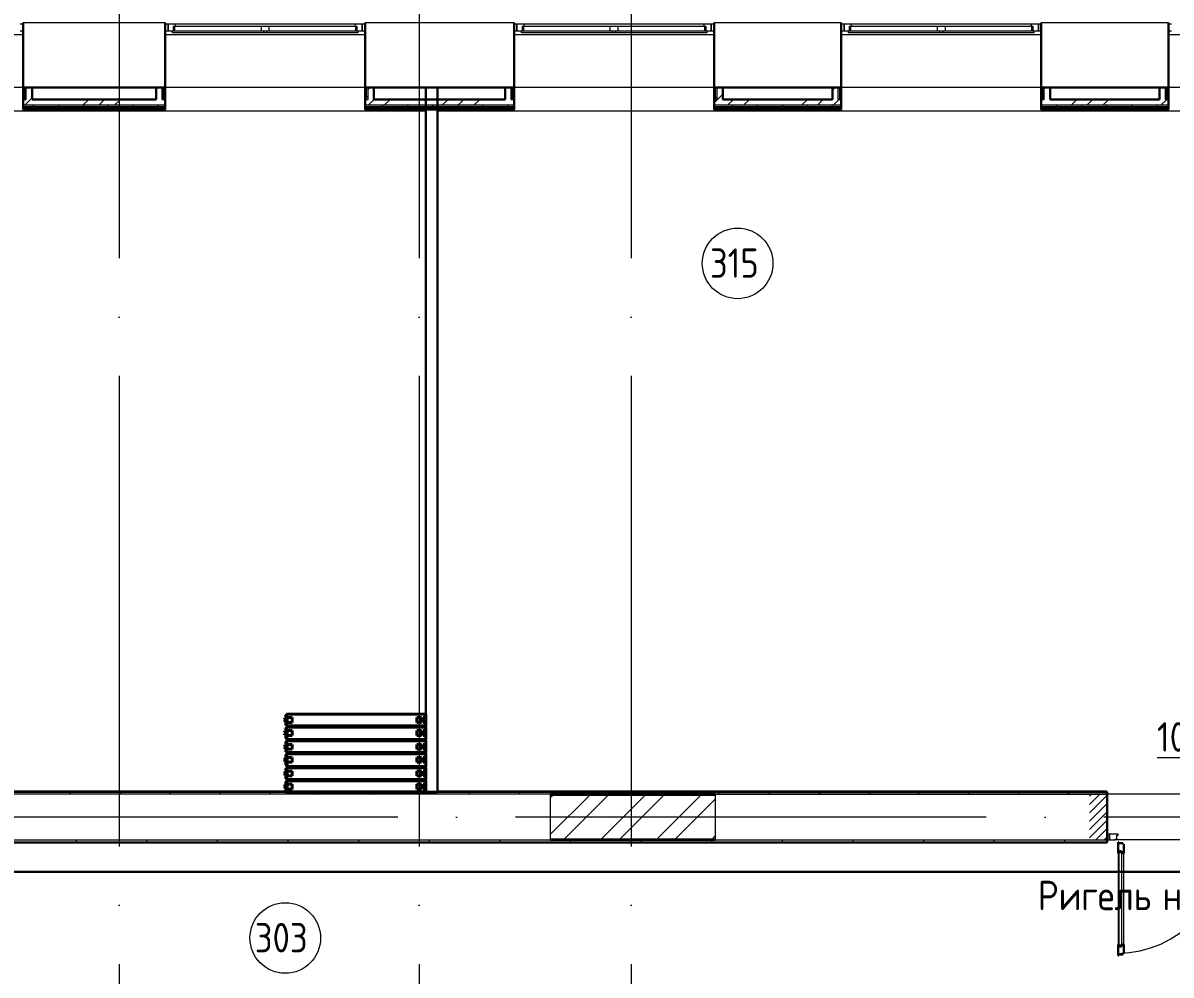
# Model space of a CAD drawing. Header units: millimetres. Extents: x -1073752 to 1436911, y -1379358 to 94781.
# Drawn here: x -890766 to -881011, y -1123731 to -1115638 of the extents above; entities that cross this region are included whole.
import ezdxf

# ---------------------------------------------------------------- set-up
doc = ezdxf.new("R2010")
doc.units = ezdxf.units.MM
doc.linetypes.add('ADSK_Линия сетки', pattern=[25, 20, -2.5, 0, -2.5])
doc.linetypes.add('ADSK_Штриховая_ш2 п1_5', pattern=[4.5, 3, -1.5])
for name, color, linetype, lineweight in [('_ Окна', 7, 'Continuous', 9), ('Аннотация', 7, 'Continuous', 18), ('Двери', 252, 'Continuous', 9), ('Марки помещений', 7, 'Continuous', 20), ('Обобщенные модели', 252, 'Continuous', 18), ('Ограждение', 252, 'Continuous', 9), ('Окна', 7, 'Continuous', 9), ('Оси', 252, 'Continuous', 9), ('Стены внутренние', 7, 'Continuous', 18), ('Стены наружные', 7, 'Continuous', 18), ('Стены штриховка', 7, 'Continuous', 9)]:
    doc.layers.add(name, color=color, linetype=linetype, lineweight=lineweight)
doc.layers.add('PDF _АК RS-485', color=30, linetype='Continuous', true_color=0xff7f00)
doc.layers.add('Двери открывание', color=7, linetype='Continuous', lineweight=9, true_color=0xc0c0c0)
doc.styles.add('GOST Common_2', font='', dxfattribs={"width": 0.9, "height": 250})
doc.styles.get('GOST Common_2').set_extended_font_data('GOST type B')

# ---------------------------------------------------------------- blocks, each defined once
blk = doc.blocks.new('3 этаж')
at = {"layer": '_ Окна', "color": 251, "true_color": 0x636466}
for p, q in [((275830.8, -2423.4), (275805.8, -2423.4)), ((277060.8, -2423.4), (277035.8, -2423.4)), ((277060.8, -2481.4), (277060.8, -2423.4)), ((278735.8, -2423.4), (278710.8, -2423.4)), ((278710.8, -2423.4), (278710.8, -2481.4)), ((280025.8, -2423.4), (280000.8, -2423.4)), ((280025.8, -2481.4), (280025.8, -2423.4)), ((281700.8, -2423.4), (281675.8, -2423.4)), ((281675.8, -2423.4), (281675.8, -2481.4)), ((282805.8, -2423.4), (282780.8, -2423.4)), ((282805.8, -2481.4), (282805.8, -2423.4)), ((284480.8, -2423.4), (284455.8, -2423.4)), ((284455.8, -2423.4), (284455.8, -2481.4)), ((285585.8, -2423.4), (285560.8, -2423.4)), ((275805.8, -2481.4), (275830.8, -2481.4)), ((277035.8, -2481.4), (277060.8, -2481.4)), ((278710.8, -2481.4), (278735.8, -2481.4)), ((280000.8, -2481.4), (280025.8, -2481.4)), ((281675.8, -2481.4), (281700.8, -2481.4)), ((282780.8, -2481.4), (282805.8, -2481.4)), ((284455.8, -2481.4), (284480.8, -2481.4)), ((285560.8, -2481.4), (285585.8, -2481.4))]:
    blk.add_line(p, q, dxfattribs=at)
at = {"layer": '_ Окна', "color": 251, "lineweight": 18, "true_color": 0x636466}
for p, q in [((277120.2, -2423.4), (277060.8, -2423.4)), ((277060.8, -2423.4), (277060.8, -2481.4)), ((277124.8, -2440.4), (277120.2, -2423.4)), ((278651.3, -2423.4), (278646.8, -2440.4)), ((278710.8, -2423.4), (278651.3, -2423.4)), ((278710.8, -2481.4), (278710.8, -2423.4)), ((280085.2, -2423.4), (280025.8, -2423.4)), ((280025.8, -2423.4), (280025.8, -2481.4)), ((280089.8, -2440.4), (280085.2, -2423.4)), ((281616.3, -2423.4), (281611.8, -2440.4)), ((281675.8, -2423.4), (281616.3, -2423.4)), ((281675.8, -2481.4), (281675.8, -2423.4)), ((282865.2, -2423.4), (282805.8, -2423.4)), ((282805.8, -2423.4), (282805.8, -2481.4)), ((282869.8, -2440.4), (282865.2, -2423.4)), ((284396.3, -2423.4), (284391.8, -2440.4)), ((284455.8, -2423.4), (284396.3, -2423.4)), ((284455.8, -2481.4), (284455.8, -2423.4)), ((277060.8, -2481.4), (277098.8, -2481.4)), ((277106.8, -2481.4), (277106.8, -2440.4)), ((277106.8, -2440.4), (277118.8, -2440.4)), ((278652.8, -2440.4), (278664.8, -2440.4)), ((278664.8, -2440.4), (278664.8, -2481.4)), ((278672.8, -2481.4), (278710.8, -2481.4)), ((280025.8, -2481.4), (280063.8, -2481.4)), ((280071.8, -2481.4), (280071.8, -2440.4)), ((280071.8, -2440.4), (280083.8, -2440.4)), ((281617.8, -2440.4), (281629.8, -2440.4)), ((281629.8, -2440.4), (281629.8, -2481.4)), ((281637.8, -2481.4), (281675.8, -2481.4)), ((282805.8, -2481.4), (282843.8, -2481.4)), ((282851.8, -2481.4), (282851.8, -2440.4)), ((282851.8, -2440.4), (282863.8, -2440.4)), ((284397.8, -2440.4), (284409.8, -2440.4)), ((284409.8, -2440.4), (284409.8, -2481.4)), ((284417.8, -2481.4), (284455.8, -2481.4))]:
    blk.add_line(p, q, dxfattribs=at)
at = {"layer": 'Двери', "color": 251, "linetype": 'Continuous', "lineweight": 18, "true_color": 0x636466}
for p, q in [((284979.4, -8968.4), (284890.8, -9057.1)), ((284908.7, -8968.4), (284890.8, -8986.4)), ((285040.8, -8977.8), (284890.8, -9127.8)), ((285040.8, -9048.5), (284890.8, -9198.5)), ((285040.8, -9119.2), (284890.8, -9269.2)), ((285040.8, -9189.9), (284890.8, -9339.9)), ((285040.8, -9260.6), (284943, -9358.4)), ((285040.8, -9331.3), (285013.7, -9358.4))]:
    blk.add_line(p, q, dxfattribs=at)
at = {"layer": 'Двери', "color": 251, "linetype": 'ADSK_Штриховая_ш2 п1_5', "true_color": 0x636466}
for p, q in [((285040.8, -8968.4), (284890.8, -8968.4)), ((285040.8, -9358.4), (285040.8, -8968.4)), ((284890.8, -9358.4), (285040.8, -9358.4))]:
    blk.add_line(p, q, dxfattribs=at)
at = {"layer": 'Двери', "color": 251, "true_color": 0x636466}
for p, q in [((285040.8, -9308.4), (285040.8, -9358.4)), ((285060.8, -9308.4), (285040.8, -9308.4)), ((285040.8, -9358.4), (285060.8, -9358.4)), ((285060.8, -9358.4), (285060.8, -9308.4)), ((285132.8, -9308.4), (285060.8, -9308.4)), ((285060.8, -9308.4), (285060.8, -9358.4)), ((285060.8, -9358.4), (285109.8, -9358.4)), ((285109.8, -9358.4), (285109.8, -9350.4)), ((285109.8, -9350.4), (285123.8, -9350.4)), ((285123.8, -9350.4), (285123.8, -9316.4)), ((285123.8, -9316.4), (285132.8, -9316.4)), ((285132.8, -9316.4), (285132.8, -9308.4)), ((285141.8, -9452.4), (285162.8, -9452.4)), ((285141.8, -10264.4), (285141.8, -9452.4)), ((285162.8, -9452.4), (285162.8, -10264.4)), ((285132.8, -9470.4), (285132.8, -10246.4)), ((285182.8, -10246.4), (285182.8, -9470.4)), ((285162.8, -10264.4), (285141.8, -10264.4))]:
    blk.add_line(p, q, dxfattribs=at)
at = {"layer": 'Двери', "color": 251, "lineweight": 30, "true_color": 0x636466}
for p, q in [((285140.8, -9376.4), (285132.8, -9376.4)), ((285132.8, -9376.4), (285132.8, -9470.4)), ((285140.8, -9385.4), (285140.8, -9376.4)), ((285174.8, -9385.4), (285140.8, -9385.4)), ((285141.8, -9452.4), (285141.8, -9470.4)), ((285162.8, -9452.4), (285141.8, -9452.4)), ((285162.8, -9470.4), (285162.8, -9452.4)), ((285174.8, -9394.4), (285174.8, -9385.4)), ((285182.8, -9394.4), (285174.8, -9394.4)), ((285182.8, -9470.4), (285182.8, -9394.4)), ((285141.8, -9470.4), (285132.8, -9470.4)), ((285182.8, -9470.4), (285162.8, -9470.4)), ((285132.8, -10246.4), (285132.8, -10340.4)), ((285141.8, -10246.4), (285132.8, -10246.4)), ((285140.8, -10340.4), (285140.8, -10331.4)), ((285140.8, -10331.4), (285174.8, -10331.4)), ((285141.8, -10264.4), (285141.8, -10246.4)), ((285162.8, -10264.4), (285141.8, -10264.4)), ((285162.8, -10246.4), (285162.8, -10264.4)), ((285182.8, -10246.4), (285162.8, -10246.4)), ((285174.8, -10331.4), (285174.8, -10322.4)), ((285174.8, -10322.4), (285182.8, -10322.4)), ((285182.8, -10322.4), (285182.8, -10246.4)), ((285132.8, -10340.4), (285140.8, -10340.4))]:
    blk.add_line(p, q, dxfattribs=at)
at = {"layer": 'Двери открывание', "color": 251, "true_color": 0x636466}
blk.add_arc((285114.8, -9376.4), 946, 271.09026, 0, dxfattribs=at)
at = {"layer": 'Марки помещений', "color": 251, "true_color": 0x636466}
for centre in [(281900.5, -4457.2), (278056.9, -10191.3)]:
    blk.add_circle(centre, 300, dxfattribs=at)
at = {"layer": 'Обобщенные модели', "color": 251, "lineweight": 40, "true_color": 0x636466}
for p, q in [((279250.8, -8288.4), (278068.3, -8288.4)), ((278068.3, -8288.4), (278068.3, -8387.7)), ((279250.8, -8387.7), (279250.8, -8288.4)), ((278062.5, -8323.4), (278050.8, -8323.4)), ((278050.8, -8323.4), (278050.8, -8329.3)), ((278050.8, -8329.3), (278056.6, -8329.3)), ((278056.6, -8346.8), (278050.8, -8346.8)), ((278050.8, -8346.8), (278050.8, -8352.6)), ((278050.8, -8352.6), (278062.5, -8352.6)), ((278056.6, -8329.3), (278056.6, -8346.8)), ((278062.5, -8294.2), (278062.5, -8323.4)), ((278074.1, -8294.2), (278062.5, -8294.2)), ((278062.5, -8352.6), (278062.5, -8381.8)), ((278062.5, -8381.8), (278074.1, -8381.8)), ((278068.3, -8376), (278068.3, -8300)), ((278068.3, -8300), (278074.1, -8300)), ((278074.1, -8376), (278068.3, -8376)), ((278068.3, -8387.7), (279250.8, -8387.7)), ((278074.1, -8300), (278074.1, -8294.2)), ((278074.1, -8317.6), (278074.1, -8358.5)), ((278115, -8317.6), (278074.1, -8317.6)), ((278074.1, -8358.5), (278115, -8358.5)), ((278074.1, -8381.8), (278074.1, -8376)), ((278115, -8358.5), (278115, -8317.6)), ((279174.8, -8317.6), (279174.8, -8358.5)), ((279215.7, -8317.6), (279174.8, -8317.6)), ((279174.8, -8358.5), (279215.7, -8358.5)), ((279215.7, -8358.5), (279215.7, -8317.6)), ((279250.8, -8317.6), (279227.4, -8317.6)), ((279227.4, -8317.6), (279227.4, -8358.5)), ((279227.4, -8358.5), (279250.8, -8358.5)), ((279250.8, -8358.5), (279250.8, -8317.6)), ((278062.5, -8434.4), (278050.8, -8434.4)), ((278050.8, -8434.4), (278050.8, -8440.2)), ((278050.8, -8440.2), (278056.6, -8440.2)), ((278056.6, -8457.8), (278050.8, -8457.8)), ((278050.8, -8457.8), (278050.8, -8463.6)), ((278050.8, -8463.6), (278062.5, -8463.6)), ((278056.6, -8440.2), (278056.6, -8457.8)), ((278062.5, -8405.2), (278062.5, -8434.4)), ((278074.1, -8405.2), (278062.5, -8405.2)), ((278062.5, -8463.6), (278062.5, -8492.8)), ((279250.8, -8399.3), (278068.3, -8399.3)), ((278068.3, -8399.3), (278068.3, -8504.5)), ((278068.3, -8487), (278068.3, -8411)), ((278068.3, -8411), (278074.1, -8411)), ((278074.1, -8411), (278074.1, -8405.2)), ((278074.1, -8428.6), (278074.1, -8469.4)), ((278115, -8428.6), (278074.1, -8428.6)), ((278074.1, -8469.4), (278115, -8469.4)), ((278115, -8469.4), (278115, -8428.6)), ((279174.8, -8428.6), (279174.8, -8469.4)), ((279215.7, -8428.6), (279174.8, -8428.6)), ((279174.8, -8469.4), (279215.7, -8469.4)), ((279215.7, -8469.4), (279215.7, -8428.6)), ((279250.8, -8428.6), (279227.4, -8428.6)), ((279227.4, -8428.6), (279227.4, -8469.4)), ((279227.4, -8469.4), (279250.8, -8469.4)), ((279250.8, -8504.5), (279250.8, -8399.3)), ((279250.8, -8469.4), (279250.8, -8428.6)), ((278062.5, -8551.2), (278050.8, -8551.2)), ((278050.8, -8551.2), (278050.8, -8557.1)), ((278050.8, -8557.1), (278056.6, -8557.1)), ((278056.6, -8574.6), (278050.8, -8574.6)), ((278050.8, -8574.6), (278050.8, -8580.4)), ((278050.8, -8580.4), (278062.5, -8580.4)), ((278056.6, -8557.1), (278056.6, -8574.6)), ((278062.5, -8492.8), (278074.1, -8492.8)), ((278062.5, -8522), (278062.5, -8551.2)), ((278074.1, -8522), (278062.5, -8522)), ((278062.5, -8580.4), (278062.5, -8609.6)), ((278074.1, -8487), (278068.3, -8487)), ((278068.3, -8504.5), (279250.8, -8504.5)), ((279250.8, -8516.2), (278068.3, -8516.2)), ((278068.3, -8516.2), (278068.3, -8615.5)), ((278068.3, -8603.8), (278068.3, -8527.9)), ((278068.3, -8527.9), (278074.1, -8527.9)), ((278074.1, -8492.8), (278074.1, -8487)), ((278074.1, -8527.9), (278074.1, -8522)), ((278074.1, -8545.4), (278074.1, -8586.3)), ((278115, -8545.4), (278074.1, -8545.4)), ((278115, -8586.3), (278115, -8545.4)), ((279174.8, -8545.4), (279174.8, -8586.3)), ((279215.7, -8545.4), (279174.8, -8545.4)), ((279215.7, -8586.3), (279215.7, -8545.4)), ((279250.8, -8545.4), (279227.4, -8545.4)), ((279227.4, -8545.4), (279227.4, -8586.3)), ((279250.8, -8615.5), (279250.8, -8516.2)), ((279250.8, -8586.3), (279250.8, -8545.4)), ((278062.5, -8662.2), (278050.8, -8662.2)), ((278050.8, -8662.2), (278050.8, -8668.1)), ((278050.8, -8668.1), (278056.6, -8668.1)), ((278056.6, -8668.1), (278056.6, -8685.6)), ((278062.5, -8609.6), (278074.1, -8609.6)), ((278062.5, -8633), (278062.5, -8662.2)), ((278074.1, -8633), (278062.5, -8633)), ((278074.1, -8603.8), (278068.3, -8603.8)), ((278068.3, -8615.5), (279250.8, -8615.5)), ((279250.8, -8627.2), (278068.3, -8627.2)), ((278068.3, -8627.2), (278068.3, -8732.3)), ((278068.3, -8714.8), (278068.3, -8638.8)), ((278068.3, -8638.8), (278074.1, -8638.8)), ((278074.1, -8586.3), (278115, -8586.3)), ((278074.1, -8609.6), (278074.1, -8603.8)), ((278074.1, -8638.8), (278074.1, -8633)), ((278074.1, -8656.4), (278074.1, -8697.3)), ((278115, -8656.4), (278074.1, -8656.4)), ((278115, -8697.3), (278115, -8656.4)), ((279174.8, -8586.3), (279215.7, -8586.3)), ((279174.8, -8656.4), (279174.8, -8697.3)), ((279215.7, -8656.4), (279174.8, -8656.4)), ((279215.7, -8697.3), (279215.7, -8656.4)), ((279227.4, -8586.3), (279250.8, -8586.3)), ((279250.8, -8656.4), (279227.4, -8656.4)), ((279227.4, -8656.4), (279227.4, -8697.3)), ((279250.8, -8732.3), (279250.8, -8627.2)), ((279250.8, -8697.3), (279250.8, -8656.4)), ((278056.6, -8685.6), (278050.8, -8685.6)), ((278050.8, -8685.6), (278050.8, -8691.4)), ((278050.8, -8691.4), (278062.5, -8691.4)), ((278062.5, -8779), (278050.8, -8779)), ((278050.8, -8779), (278050.8, -8784.9)), ((278062.5, -8691.4), (278062.5, -8720.6)), ((278062.5, -8720.6), (278074.1, -8720.6)), ((278062.5, -8749.8), (278062.5, -8779)), ((278074.1, -8749.8), (278062.5, -8749.8)), ((278074.1, -8714.8), (278068.3, -8714.8)), ((278068.3, -8732.3), (279250.8, -8732.3)), ((279250.8, -8744), (278068.3, -8744)), ((278068.3, -8744), (278068.3, -8843.3)), ((278068.3, -8831.6), (278068.3, -8755.7)), ((278068.3, -8755.7), (278074.1, -8755.7)), ((278074.1, -8697.3), (278115, -8697.3)), ((278074.1, -8720.6), (278074.1, -8714.8)), ((278074.1, -8755.7), (278074.1, -8749.8)), ((278074.1, -8773.2), (278074.1, -8814.1)), ((278115, -8773.2), (278074.1, -8773.2)), ((278115, -8814.1), (278115, -8773.2)), ((279174.8, -8697.3), (279215.7, -8697.3)), ((279174.8, -8773.2), (279174.8, -8814.1)), ((279215.7, -8773.2), (279174.8, -8773.2)), ((279215.7, -8814.1), (279215.7, -8773.2)), ((279227.4, -8697.3), (279250.8, -8697.3)), ((279250.8, -8773.2), (279227.4, -8773.2)), ((279227.4, -8773.2), (279227.4, -8814.1)), ((279250.8, -8843.3), (279250.8, -8744)), ((279250.8, -8814.1), (279250.8, -8773.2)), ((278050.8, -8784.9), (278056.6, -8784.9)), ((278056.6, -8802.4), (278050.8, -8802.4)), ((278050.8, -8802.4), (278050.8, -8808.3)), ((278050.8, -8808.3), (278062.5, -8808.3)), ((278056.6, -8784.9), (278056.6, -8802.4)), ((278062.5, -8808.3), (278062.5, -8837.5)), ((278062.5, -8837.5), (278074.1, -8837.5)), ((278062.5, -8860.8), (278062.5, -8890)), ((278074.1, -8860.8), (278062.5, -8860.8)), ((278074.1, -8831.6), (278068.3, -8831.6)), ((278068.3, -8843.3), (279250.8, -8843.3)), ((279250.8, -8855), (278068.3, -8855)), ((278068.3, -8855), (278068.3, -8948.4)), ((278068.3, -8942.6), (278068.3, -8866.7)), ((278068.3, -8866.7), (278074.1, -8866.7)), ((278074.1, -8814.1), (278115, -8814.1)), ((278074.1, -8837.5), (278074.1, -8831.6)), ((278074.1, -8866.7), (278074.1, -8860.8)), ((279174.8, -8814.1), (279215.7, -8814.1)), ((279227.4, -8814.1), (279250.8, -8814.1)), ((279250.8, -8948.4), (279250.8, -8855)), ((278062.5, -8890), (278050.8, -8890)), ((278050.8, -8890), (278050.8, -8895.9)), ((278050.8, -8895.9), (278056.6, -8895.9)), ((278056.6, -8913.4), (278050.8, -8913.4)), ((278050.8, -8913.4), (278050.8, -8919.2)), ((278050.8, -8919.2), (278062.5, -8919.2)), ((278056.6, -8895.9), (278056.6, -8913.4)), ((278062.5, -8919.2), (278062.5, -8948.4)), ((278062.5, -8948.4), (278074.1, -8948.4)), ((278074.1, -8942.6), (278068.3, -8942.6)), ((278068.3, -8948.4), (279250.8, -8948.4)), ((278074.1, -8884.2), (278074.1, -8925.1)), ((278115, -8884.2), (278074.1, -8884.2)), ((278074.1, -8925.1), (278115, -8925.1)), ((278074.1, -8948.4), (278074.1, -8942.6)), ((278115, -8925.1), (278115, -8884.2)), ((279174.8, -8884.2), (279174.8, -8925.1)), ((279215.7, -8884.2), (279174.8, -8884.2)), ((279174.8, -8925.1), (279215.7, -8925.1)), ((279215.7, -8925.1), (279215.7, -8884.2)), ((279250.8, -8884.2), (279227.4, -8884.2)), ((279227.4, -8884.2), (279227.4, -8925.1)), ((279227.4, -8925.1), (279250.8, -8925.1)), ((279250.8, -8925.1), (279250.8, -8884.2))]:
    blk.add_line(p, q, dxfattribs=at)
at = {"layer": 'Ограждение', "color": 251, "true_color": 0x636466}
for p, q in [((275830.8, -2513.4), (274130.8, -2513.4)), ((278735.8, -2513.4), (277035.8, -2513.4)), ((281700.8, -2513.4), (280000.8, -2513.4)), ((284480.8, -2513.4), (282780.8, -2513.4)), ((287210.8, -2513.4), (285560.8, -2513.4)), ((275830.8, -2963.4), (274130.8, -2963.4)), ((278735.8, -2963.4), (277035.8, -2963.4)), ((281700.8, -2963.4), (280000.8, -2963.4)), ((284480.8, -2963.4), (282780.8, -2963.4)), ((287210.8, -2963.4), (285560.8, -2963.4)), ((279250.8, -3163.4), (268970.8, -3163.4)), ((275830.8, -3163.4), (274130.8, -3163.4)), ((275830.8, -3148.4), (275830.8, -3163.4)), ((277035.8, -3163.4), (277035.8, -3148.4)), ((278735.8, -3163.4), (277035.8, -3163.4)), ((278735.8, -3148.4), (278735.8, -3163.4)), ((286930.8, -3163.4), (279350.8, -3163.4)), ((280000.8, -3163.4), (280000.8, -3148.4)), ((281700.8, -3163.4), (280000.8, -3163.4)), ((281700.8, -3148.4), (281700.8, -3163.4)), ((282780.8, -3163.4), (282780.8, -3148.4)), ((284480.8, -3163.4), (282780.8, -3163.4)), ((284480.8, -3148.4), (284480.8, -3163.4)), ((285560.8, -3163.4), (285560.8, -3148.4)), ((286930.8, -3163.4), (285560.8, -3163.4)), ((278062.5, -8943.4), (273550.8, -8943.4)), ((285030.8, -8943.4), (279350.8, -8943.4)), ((285030.8, -8943.4), (285030.8, -8948.4)), ((273550.8, -9383.4), (285030.8, -9383.4)), ((285030.8, -9378.4), (285030.8, -9383.4))]:
    blk.add_line(p, q, dxfattribs=at)
at = {"layer": 'Окна', "color": 251, "true_color": 0x636466}
for p, q in [((278651.3, -2423.4), (277120.2, -2423.4)), ((281616.3, -2423.4), (280085.2, -2423.4)), ((284396.3, -2423.4), (282865.2, -2423.4)), ((277098.8, -2481.4), (277870.8, -2481.4)), ((277098.8, -2498.4), (277098.8, -2481.4)), ((277870.8, -2498.4), (277098.8, -2498.4)), ((277118.8, -2440.4), (277850.8, -2440.4)), ((277118.8, -2481.4), (277118.8, -2440.4)), ((277850.8, -2440.4), (277920.8, -2440.4)), ((277850.8, -2440.4), (277850.8, -2481.4)), ((277870.8, -2481.4), (277900.8, -2481.4)), ((277870.8, -2481.4), (277870.8, -2498.4)), ((277900.8, -2498.4), (277870.8, -2498.4)), ((277900.8, -2481.4), (278672.8, -2481.4)), ((277900.8, -2498.4), (277900.8, -2481.4)), ((278672.8, -2498.4), (277900.8, -2498.4)), ((277920.8, -2440.4), (278652.8, -2440.4)), ((277920.8, -2481.4), (277920.8, -2440.4)), ((278652.8, -2440.4), (278652.8, -2481.4)), ((278672.8, -2481.4), (278672.8, -2498.4)), ((280063.8, -2481.4), (280835.8, -2481.4)), ((280063.8, -2498.4), (280063.8, -2481.4)), ((280835.8, -2498.4), (280063.8, -2498.4)), ((280083.8, -2440.4), (280815.8, -2440.4)), ((280083.8, -2481.4), (280083.8, -2440.4)), ((280815.8, -2440.4), (280885.8, -2440.4)), ((280815.8, -2440.4), (280815.8, -2481.4)), ((280835.8, -2481.4), (280865.8, -2481.4)), ((280835.8, -2481.4), (280835.8, -2498.4)), ((280865.8, -2498.4), (280835.8, -2498.4)), ((280865.8, -2481.4), (281637.8, -2481.4)), ((280865.8, -2498.4), (280865.8, -2481.4)), ((281637.8, -2498.4), (280865.8, -2498.4)), ((280885.8, -2440.4), (281617.8, -2440.4)), ((280885.8, -2481.4), (280885.8, -2440.4)), ((281617.8, -2440.4), (281617.8, -2481.4)), ((281637.8, -2481.4), (281637.8, -2498.4)), ((282843.8, -2481.4), (283615.8, -2481.4)), ((282843.8, -2498.4), (282843.8, -2481.4)), ((283615.8, -2498.4), (282843.8, -2498.4)), ((282863.8, -2440.4), (283595.8, -2440.4)), ((282863.8, -2481.4), (282863.8, -2440.4)), ((283595.8, -2440.4), (283665.8, -2440.4)), ((283595.8, -2440.4), (283595.8, -2481.4)), ((283615.8, -2481.4), (283645.8, -2481.4)), ((283615.8, -2481.4), (283615.8, -2498.4)), ((283645.8, -2498.4), (283615.8, -2498.4)), ((283645.8, -2481.4), (284417.8, -2481.4)), ((283645.8, -2498.4), (283645.8, -2481.4)), ((284417.8, -2498.4), (283645.8, -2498.4)), ((283665.8, -2440.4), (284397.8, -2440.4)), ((283665.8, -2481.4), (283665.8, -2440.4)), ((284397.8, -2440.4), (284397.8, -2481.4)), ((284417.8, -2481.4), (284417.8, -2498.4))]:
    blk.add_line(p, q, dxfattribs=at)
at = {"layer": 'Оси', "color": 251, "linetype": 'ADSK_Линия сетки', "ltscale": 200, "true_color": 0x636466}
for p, q in [((276645.8, 34587.2), (276645.8, -31389.6)), ((279195.8, 34587.2), (279195.8, -31389.6)), ((280995.8, 34587.2), (280995.8, -31389.6)), ((314013.1, -2963.4), (237073.5, -2963.4)), ((314013.1, -9163.4), (237073.5, -9163.4))]:
    blk.add_line(p, q, dxfattribs=at)
at = {"layer": 'Стены внутренние', "color": 251, "lineweight": 30, "true_color": 0x636466}
for p, q in [((275830.8, -2413.4), (275830.8, -2963.4)), ((277035.8, -2963.4), (277035.8, -2413.4)), ((278735.8, -2413.4), (278735.8, -2963.4)), ((280000.8, -2963.4), (280000.8, -2413.4)), ((281700.8, -2413.4), (281700.8, -2963.4)), ((282780.8, -2963.4), (282780.8, -2413.4)), ((284480.8, -2413.4), (284480.8, -2963.4)), ((285560.8, -2963.4), (285560.8, -2413.4)), ((275905.8, -2963.4), (276960.8, -2963.4)), ((278810.8, -2963.4), (279925.8, -2963.4)), ((281775.8, -2963.4), (282705.8, -2963.4)), ((284555.8, -2963.4), (285485.8, -2963.4)), ((280310.8, -8973.4), (280310.8, -8968.4)), ((281710.8, -8968.4), (281710.8, -8973.4)), ((285040.8, -9358.4), (285040.8, -8968.4)), ((280310.8, -9358.4), (280310.8, -9353.4)), ((281710.8, -9353.4), (281710.8, -9358.4))]:
    blk.add_line(p, q, dxfattribs=at)
at = {"layer": 'Стены внутренние', "color": 251, "true_color": 0x636466}
for p, q in [((277035.8, -2413.4), (275830.8, -2413.4)), ((280000.8, -2413.4), (278735.8, -2413.4)), ((282780.8, -2413.4), (281700.8, -2413.4)), ((285560.8, -2413.4), (284480.8, -2413.4)), ((280310.8, -8968.4), (273550.8, -8968.4)), ((280310.8, -9353.4), (280310.8, -8973.4)), ((286935.8, -8968.4), (281710.8, -8968.4)), ((281710.8, -8973.4), (281710.8, -9353.4)), ((273550.8, -9358.4), (280310.8, -9358.4)), ((281710.8, -9358.4), (285040.8, -9358.4)), ((286471.8, -9358.4), (285109.8, -9358.4))]:
    blk.add_line(p, q, dxfattribs=at)
at = {"layer": 'Стены наружные', "color": 251, "lineweight": 30, "true_color": 0x636466}
for p, q in [((275830.8, -2963.4), (275830.8, -3148.4)), ((275905.8, -2963.4), (275830.8, -2963.4)), ((275905.8, -3063.4), (275905.8, -2963.4)), ((276960.8, -2963.4), (276960.8, -3063.4)), ((277035.8, -2963.4), (276960.8, -2963.4)), ((277035.8, -3148.4), (277035.8, -2963.4)), ((278735.8, -2963.4), (278735.8, -3148.4)), ((278810.8, -2963.4), (278735.8, -2963.4)), ((278810.8, -3063.4), (278810.8, -2963.4)), ((279250.8, -2963.4), (279250.8, -8953.4)), ((279350.8, -8953.4), (279350.8, -2963.4)), ((279925.8, -2963.4), (279925.8, -3063.4)), ((280000.8, -2963.4), (279925.8, -2963.4)), ((280000.8, -3148.4), (280000.8, -2963.4)), ((281700.8, -2963.4), (281700.8, -3148.4)), ((281775.8, -2963.4), (281700.8, -2963.4)), ((281775.8, -3063.4), (281775.8, -2963.4)), ((282705.8, -2963.4), (282705.8, -3063.4)), ((282780.8, -2963.4), (282705.8, -2963.4)), ((282780.8, -3148.4), (282780.8, -2963.4)), ((284480.8, -2963.4), (284480.8, -3148.4)), ((284555.8, -2963.4), (284480.8, -2963.4)), ((284555.8, -3063.4), (284555.8, -2963.4)), ((285485.8, -2963.4), (285485.8, -3063.4)), ((285560.8, -2963.4), (285485.8, -2963.4)), ((285560.8, -3148.4), (285560.8, -2963.4)), ((276960.8, -3063.4), (275905.8, -3063.4)), ((279925.8, -3063.4), (278810.8, -3063.4)), ((282705.8, -3063.4), (281775.8, -3063.4)), ((285485.8, -3063.4), (284555.8, -3063.4)), ((275830.8, -3148.4), (277035.8, -3148.4)), ((278735.8, -3148.4), (280000.8, -3148.4)), ((281700.8, -3148.4), (282780.8, -3148.4)), ((284480.8, -3148.4), (285560.8, -3148.4)), ((285040.8, -8948.4), (273540.8, -8948.4)), ((279250.8, -8953.4), (279350.8, -8953.4)), ((280310.8, -8968.4), (281710.8, -8968.4)), ((281710.8, -8973.4), (280310.8, -8973.4)), ((285040.8, -8968.4), (285040.8, -8948.4)), ((280310.8, -9353.4), (281710.8, -9353.4)), ((281710.8, -9358.4), (280310.8, -9358.4)), ((285040.8, -9378.4), (285040.8, -9358.4)), ((273540.8, -9378.4), (285040.8, -9378.4))]:
    blk.add_line(p, q, dxfattribs=at)
at = {"layer": 'Стены наружные', "color": 251, "linetype": 'Continuous', "lineweight": 9, "true_color": 0x636466}
for p, q in [((275830.8, -2993.1), (275843.3, -2980.6)), ((275843.3, -2980.6), (275855.8, -2968.1)), ((275855.8, -2966.3), (275858.6, -2963.4)), ((278760.8, -2979.6), (278777, -2963.4)), ((281730.3, -3063.4), (281775.8, -3017.9)), ((282705.8, -2986.2), (282728.5, -2963.4)), ((284493.3, -3028), (284505.8, -3015.5)), ((285548.3, -3033.6), (285560.8, -3021.1)), ((275843.6, -3113.4), (275893.6, -3063.4)), ((275893.6, -3063.4), (275905.8, -3051.2)), ((275910, -3125.9), (275922.5, -3113.4)), ((276122.2, -3125.9), (276134.7, -3113.4)), ((276334.3, -3125.9), (276346.8, -3113.4)), ((276337, -3113.4), (276387, -3063.4)), ((276472, -3113.4), (276522, -3063.4)), ((276546.4, -3125.9), (276558.9, -3113.4)), ((276606.9, -3113.4), (276656.9, -3063.4)), ((276758.6, -3125.9), (276771.1, -3113.4)), ((276970.7, -3125.9), (276983.2, -3113.4)), ((277033.2, -3063.4), (277035.8, -3060.9)), ((278735.8, -3057.9), (278748.3, -3045.4)), ((278748.3, -3045.4), (278760.8, -3032.9)), ((278761.9, -3113.4), (278811.9, -3063.4)), ((278879.9, -3125.9), (278892.4, -3113.4)), ((278896.9, -3113.4), (278946.9, -3063.4)), ((279092, -3125.9), (279104.5, -3113.4)), ((279304.1, -3125.9), (279316.6, -3113.4)), ((279390.3, -3113.4), (279440.3, -3063.4)), ((279516.3, -3125.9), (279528.8, -3113.4)), ((279525.2, -3113.4), (279575.2, -3063.4)), ((279660.2, -3113.4), (279710.2, -3063.4)), ((279728.4, -3125.9), (279740.9, -3113.4)), ((279940.5, -3125.9), (279953, -3113.4)), ((281700.8, -3062.8), (281713.3, -3050.3)), ((281700.8, -3092.9), (281730.3, -3063.4)), ((281713.3, -3050.3), (281725.8, -3037.8)), ((281815.2, -3113.4), (281865.2, -3063.4)), ((281849.7, -3125.9), (281862.2, -3113.4)), ((281950.1, -3113.4), (282000.1, -3063.4)), ((282061.9, -3125.9), (282074.4, -3113.4)), ((282274, -3125.9), (282286.5, -3113.4)), ((282443.6, -3113.4), (282493.6, -3063.4)), ((282486.1, -3125.9), (282498.6, -3113.4)), ((282578.5, -3113.4), (282628.5, -3063.4)), ((282698.3, -3125.9), (282710.8, -3113.4)), ((282713.5, -3113.4), (282763.5, -3063.4)), ((282760.8, -3063.4), (282768.3, -3055.9)), ((282768.3, -3055.9), (282780.8, -3043.4)), ((284480.8, -3040.5), (284493.3, -3028)), ((284607.4, -3125.9), (284619.9, -3113.4)), ((284733.6, -3113.4), (284783.6, -3063.4)), ((284819.6, -3125.9), (284832.1, -3113.4)), ((284868.5, -3113.4), (284918.5, -3063.4)), ((285003.4, -3113.4), (285053.4, -3063.4)), ((285031.7, -3125.9), (285044.2, -3113.4)), ((285243.8, -3125.9), (285256.3, -3113.4)), ((285456, -3125.9), (285468.5, -3113.4)), ((285496.9, -3113.4), (285546.9, -3063.4)), ((285535.8, -3046.1), (285548.3, -3033.6)), ((275887.5, -3148.4), (275892.5, -3143.4)), ((275897.5, -3138.4), (275910, -3125.9)), ((275958.2, -3148.4), (275963.2, -3143.4)), ((276029, -3148.4), (276034, -3143.4)), ((276099.7, -3148.4), (276104.7, -3143.4)), ((276104.7, -3143.4), (276109.7, -3138.4)), ((276109.7, -3138.4), (276122.2, -3125.9)), ((276170.4, -3148.4), (276175.4, -3143.4)), ((276241.1, -3148.4), (276246.1, -3143.4)), ((276311.8, -3148.4), (276316.8, -3143.4)), ((276321.8, -3138.4), (276334.3, -3125.9)), ((276382.5, -3148.4), (276387.5, -3143.4)), ((276453.2, -3148.4), (276458.2, -3143.4)), ((276523.9, -3148.4), (276528.9, -3143.4)), ((276528.9, -3143.4), (276533.9, -3138.4)), ((276533.9, -3138.4), (276546.4, -3125.9)), ((276594.6, -3148.4), (276599.6, -3143.4)), ((276665.4, -3148.4), (276670.4, -3143.4)), ((276736.1, -3148.4), (276741.1, -3143.4)), ((276746.1, -3138.4), (276758.6, -3125.9)), ((276806.8, -3148.4), (276811.8, -3143.4)), ((276877.5, -3148.4), (276882.5, -3143.4)), ((276948.2, -3148.4), (276953.2, -3143.4)), ((276953.2, -3143.4), (276958.2, -3138.4)), ((276958.2, -3138.4), (276970.7, -3125.9)), ((277018.9, -3148.4), (277023.9, -3143.4)), ((278786.7, -3148.4), (278791.7, -3143.4)), ((278857.4, -3148.4), (278862.4, -3143.4)), ((278867.4, -3138.4), (278879.9, -3125.9)), ((278928.1, -3148.4), (278933.1, -3143.4)), ((278998.8, -3148.4), (279003.8, -3143.4)), ((279069.5, -3148.4), (279074.5, -3143.4)), ((279074.5, -3143.4), (279079.5, -3138.4)), ((279079.5, -3138.4), (279092, -3125.9)), ((279140.2, -3148.4), (279145.2, -3143.4)), ((279210.9, -3148.4), (279215.9, -3143.4)), ((279281.6, -3148.4), (279286.6, -3143.4)), ((279291.6, -3138.4), (279304.1, -3125.9)), ((279352.4, -3148.4), (279357.4, -3143.4)), ((279423.1, -3148.4), (279428.1, -3143.4)), ((279493.8, -3148.4), (279498.8, -3143.4)), ((279498.8, -3143.4), (279503.8, -3138.4)), ((279503.8, -3138.4), (279516.3, -3125.9)), ((279564.5, -3148.4), (279569.5, -3143.4)), ((279635.2, -3148.4), (279640.2, -3143.4)), ((279705.9, -3148.4), (279710.9, -3143.4)), ((279715.9, -3138.4), (279728.4, -3125.9)), ((279776.6, -3148.4), (279781.6, -3143.4)), ((279847.3, -3148.4), (279852.3, -3143.4)), ((279918, -3148.4), (279923, -3143.4)), ((279923, -3143.4), (279928, -3138.4)), ((279928, -3138.4), (279940.5, -3125.9)), ((279988.8, -3148.4), (279993.8, -3143.4)), ((281756.5, -3148.4), (281761.5, -3143.4)), ((281827.2, -3148.4), (281832.2, -3143.4)), ((281837.2, -3138.4), (281849.7, -3125.9)), ((281897.9, -3148.4), (281902.9, -3143.4)), ((281968.7, -3148.4), (281973.7, -3143.4)), ((282039.4, -3148.4), (282044.4, -3143.4)), ((282044.4, -3143.4), (282049.4, -3138.4)), ((282049.4, -3138.4), (282061.9, -3125.9)), ((282110.1, -3148.4), (282115.1, -3143.4)), ((282180.8, -3148.4), (282185.8, -3143.4)), ((282251.5, -3148.4), (282256.5, -3143.4)), ((282261.5, -3138.4), (282274, -3125.9)), ((282322.2, -3148.4), (282327.2, -3143.4)), ((282392.9, -3148.4), (282397.9, -3143.4)), ((282463.6, -3148.4), (282468.6, -3143.4)), ((282468.6, -3143.4), (282473.6, -3138.4)), ((282473.6, -3138.4), (282486.1, -3125.9)), ((282534.3, -3148.4), (282539.3, -3143.4)), ((282605, -3148.4), (282610, -3143.4)), ((282675.8, -3148.4), (282680.8, -3143.4)), ((282685.8, -3138.4), (282698.3, -3125.9)), ((282746.5, -3148.4), (282751.5, -3143.4)), ((284514.2, -3148.4), (284519.2, -3143.4)), ((284584.9, -3148.4), (284589.9, -3143.4)), ((284589.9, -3143.4), (284594.9, -3138.4)), ((284594.9, -3138.4), (284607.4, -3125.9)), ((284655.7, -3148.4), (284660.7, -3143.4)), ((284726.4, -3148.4), (284731.4, -3143.4)), ((284797.1, -3148.4), (284802.1, -3143.4)), ((284807.1, -3138.4), (284819.6, -3125.9)), ((284867.8, -3148.4), (284872.8, -3143.4)), ((284938.5, -3148.4), (284943.5, -3143.4)), ((285009.2, -3148.4), (285014.2, -3143.4)), ((285014.2, -3143.4), (285019.2, -3138.4)), ((285019.2, -3138.4), (285031.7, -3125.9)), ((285079.9, -3148.4), (285084.9, -3143.4)), ((285150.6, -3148.4), (285155.6, -3143.4)), ((285221.3, -3148.4), (285226.3, -3143.4)), ((285231.3, -3138.4), (285243.8, -3125.9)), ((285292.1, -3148.4), (285297.1, -3143.4)), ((285362.8, -3148.4), (285367.8, -3143.4)), ((285433.5, -3148.4), (285438.5, -3143.4)), ((285438.5, -3143.4), (285443.5, -3138.4)), ((285443.5, -3138.4), (285456, -3125.9)), ((285504.2, -3148.4), (285509.2, -3143.4)), ((275880.8, -8953.4), (275885.8, -8948.4)), ((275951.5, -8953.4), (275956.5, -8948.4)), ((276022.2, -8953.4), (276027.2, -8948.4)), ((276092.9, -8953.4), (276097.9, -8948.4)), ((276163.7, -8953.4), (276168.7, -8948.4)), ((276219.4, -8968.4), (276234.4, -8953.4)), ((276234.4, -8953.4), (276239.4, -8948.4)), ((276305.1, -8953.4), (276310.1, -8948.4)), ((276375.8, -8953.4), (276380.8, -8948.4)), ((276446.5, -8953.4), (276451.5, -8948.4)), ((276517.2, -8953.4), (276522.2, -8948.4)), ((276587.9, -8953.4), (276592.9, -8948.4)), ((276643.6, -8968.4), (276658.6, -8953.4)), ((276658.6, -8953.4), (276663.6, -8948.4)), ((276729.3, -8953.4), (276734.3, -8948.4)), ((276800, -8953.4), (276805, -8948.4)), ((276870.8, -8953.4), (276875.8, -8948.4)), ((276941.5, -8953.4), (276946.5, -8948.4)), ((277012.2, -8953.4), (277017.2, -8948.4)), ((277067.9, -8968.4), (277082.9, -8953.4)), ((277082.9, -8953.4), (277087.9, -8948.4)), ((277153.6, -8953.4), (277158.6, -8948.4)), ((277224.3, -8953.4), (277229.3, -8948.4)), ((277295, -8953.4), (277300, -8948.4)), ((277365.7, -8953.4), (277370.7, -8948.4)), ((277436.4, -8953.4), (277441.4, -8948.4)), ((277492.2, -8968.4), (277507.2, -8953.4)), ((277507.2, -8953.4), (277512.2, -8948.4)), ((277577.9, -8953.4), (277582.9, -8948.4)), ((277648.6, -8953.4), (277653.6, -8948.4)), ((277719.3, -8953.4), (277724.3, -8948.4)), ((277790, -8953.4), (277795, -8948.4)), ((277860.7, -8953.4), (277865.7, -8948.4)), ((277916.4, -8968.4), (277931.4, -8953.4)), ((277931.4, -8953.4), (277936.4, -8948.4)), ((278002.1, -8953.4), (278007.1, -8948.4)), ((278072.8, -8953.4), (278077.8, -8948.4)), ((278143.6, -8953.4), (278148.6, -8948.4)), ((278214.3, -8953.4), (278219.3, -8948.4)), ((278285, -8953.4), (278290, -8948.4)), ((278340.7, -8968.4), (278355.7, -8953.4)), ((278355.7, -8953.4), (278360.7, -8948.4)), ((278426.4, -8953.4), (278431.4, -8948.4)), ((278497.1, -8953.4), (278502.1, -8948.4)), ((278567.8, -8953.4), (278572.8, -8948.4)), ((278638.5, -8953.4), (278643.5, -8948.4)), ((278709.2, -8953.4), (278714.2, -8948.4)), ((278764.9, -8968.4), (278779.9, -8953.4)), ((278779.9, -8953.4), (278784.9, -8948.4)), ((278850.7, -8953.4), (278855.7, -8948.4)), ((278921.4, -8953.4), (278926.4, -8948.4)), ((278992.1, -8953.4), (278997.1, -8948.4)), ((279062.8, -8953.4), (279067.8, -8948.4)), ((279133.5, -8953.4), (279138.5, -8948.4)), ((279189.2, -8968.4), (279204.2, -8953.4)), ((279204.2, -8953.4), (279209.2, -8948.4)), ((279274.9, -8953.4), (279279.9, -8948.4)), ((279345.6, -8953.4), (279350.6, -8948.4)), ((279416.3, -8953.4), (279421.3, -8948.4)), ((279487.1, -8953.4), (279492.1, -8948.4)), ((279557.8, -8953.4), (279562.8, -8948.4)), ((279613.5, -8968.4), (279628.5, -8953.4)), ((279628.5, -8953.4), (279633.5, -8948.4)), ((279699.2, -8953.4), (279704.2, -8948.4)), ((279769.9, -8953.4), (279774.9, -8948.4)), ((279840.6, -8953.4), (279845.6, -8948.4)), ((279911.3, -8953.4), (279916.3, -8948.4)), ((279982, -8953.4), (279987, -8948.4)), ((280037.7, -8968.4), (280052.7, -8953.4)), ((280052.7, -8953.4), (280057.7, -8948.4)), ((280123.5, -8953.4), (280128.5, -8948.4)), ((280194.2, -8953.4), (280199.2, -8948.4)), ((280264.9, -8953.4), (280269.9, -8948.4)), ((280310.8, -9310.1), (280647.4, -8973.4)), ((280310.8, -8995.7), (280333.1, -8973.4)), ((280335.6, -8953.4), (280340.6, -8948.4)), ((280406.3, -8953.4), (280411.3, -8948.4)), ((280424.5, -9353.4), (280804.5, -8973.4)), ((280462, -8968.4), (280477, -8953.4)), ((280477, -8953.4), (280482, -8948.4)), ((280547.7, -8953.4), (280552.7, -8948.4)), ((280618.4, -8953.4), (280623.4, -8948.4)), ((280689.1, -8953.4), (280694.1, -8948.4)), ((280738.9, -9353.4), (281118.9, -8973.4)), ((280759.8, -8953.4), (280764.8, -8948.4)), ((280830.6, -8953.4), (280835.6, -8948.4)), ((280886.3, -8968.4), (280901.3, -8953.4)), ((280896, -9353.4), (281276, -8973.4)), ((280901.3, -8953.4), (280906.3, -8948.4)), ((280972, -8953.4), (280977, -8948.4)), ((281042.7, -8953.4), (281047.7, -8948.4)), ((281113.4, -8953.4), (281118.4, -8948.4)), ((281184.1, -8953.4), (281189.1, -8948.4)), ((281210.3, -9353.4), (281590.3, -8973.4)), ((281254.8, -8953.4), (281259.8, -8948.4)), ((281310.5, -8968.4), (281325.5, -8953.4)), ((281325.5, -8953.4), (281330.5, -8948.4)), ((281396.2, -8953.4), (281401.2, -8948.4)), ((281467, -8953.4), (281472, -8948.4)), ((281537.7, -8953.4), (281542.7, -8948.4)), ((281608.4, -8953.4), (281613.4, -8948.4)), ((281679.1, -8953.4), (281684.1, -8948.4)), ((281734.8, -8968.4), (281749.8, -8953.4)), ((281749.8, -8953.4), (281754.8, -8948.4)), ((281820.5, -8953.4), (281825.5, -8948.4)), ((281891.2, -8953.4), (281896.2, -8948.4)), ((281961.9, -8953.4), (281966.9, -8948.4)), ((282032.6, -8953.4), (282037.6, -8948.4)), ((282103.3, -8953.4), (282108.3, -8948.4)), ((282159.1, -8968.4), (282174.1, -8953.4)), ((282174.1, -8953.4), (282179.1, -8948.4)), ((282244.8, -8953.4), (282249.8, -8948.4)), ((282315.5, -8953.4), (282320.5, -8948.4)), ((282386.2, -8953.4), (282391.2, -8948.4)), ((282456.9, -8953.4), (282461.9, -8948.4)), ((282527.6, -8953.4), (282532.6, -8948.4)), ((282583.3, -8968.4), (282598.3, -8953.4)), ((282598.3, -8953.4), (282603.3, -8948.4)), ((282669, -8953.4), (282674, -8948.4)), ((282739.7, -8953.4), (282744.7, -8948.4)), ((282810.5, -8953.4), (282815.5, -8948.4)), ((282881.2, -8953.4), (282886.2, -8948.4)), ((282951.9, -8953.4), (282956.9, -8948.4)), ((283007.6, -8968.4), (283022.6, -8953.4)), ((283022.6, -8953.4), (283027.6, -8948.4)), ((283093.3, -8953.4), (283098.3, -8948.4)), ((283164, -8953.4), (283169, -8948.4)), ((283234.7, -8953.4), (283239.7, -8948.4)), ((283305.4, -8953.4), (283310.4, -8948.4)), ((283376.1, -8953.4), (283381.1, -8948.4)), ((283431.9, -8968.4), (283446.9, -8953.4)), ((283446.9, -8953.4), (283451.9, -8948.4)), ((283517.6, -8953.4), (283522.6, -8948.4)), ((283588.3, -8953.4), (283593.3, -8948.4)), ((283659, -8953.4), (283664, -8948.4)), ((283729.7, -8953.4), (283734.7, -8948.4)), ((283800.4, -8953.4), (283805.4, -8948.4)), ((283856.1, -8968.4), (283871.1, -8953.4)), ((283871.1, -8953.4), (283876.1, -8948.4)), ((283941.8, -8953.4), (283946.8, -8948.4)), ((284012.5, -8953.4), (284017.5, -8948.4)), ((284083.2, -8953.4), (284088.2, -8948.4)), ((284154, -8953.4), (284159, -8948.4)), ((284224.7, -8953.4), (284229.7, -8948.4)), ((284280.4, -8968.4), (284295.4, -8953.4)), ((284295.4, -8953.4), (284300.4, -8948.4)), ((284366.1, -8953.4), (284371.1, -8948.4)), ((284436.8, -8953.4), (284441.8, -8948.4)), ((284507.5, -8953.4), (284512.5, -8948.4)), ((284578.2, -8953.4), (284583.2, -8948.4)), ((284648.9, -8953.4), (284653.9, -8948.4)), ((284704.6, -8968.4), (284719.6, -8953.4)), ((284719.6, -8953.4), (284724.6, -8948.4)), ((284790.4, -8953.4), (284795.4, -8948.4)), ((284861.1, -8953.4), (284866.1, -8948.4)), ((284931.8, -8953.4), (284936.8, -8948.4)), ((285002.5, -8953.4), (285007.5, -8948.4)), ((281367.5, -9353.4), (281710.8, -9010.1)), ((276281.8, -9373.4), (276281.8, -9358.4)), ((276881.8, -9373.4), (276881.8, -9358.4)), ((277481.8, -9373.4), (277481.8, -9358.4)), ((278081.8, -9373.4), (278081.8, -9358.4)), ((278681.8, -9373.4), (278681.8, -9358.4)), ((279281.8, -9373.4), (279281.8, -9358.4)), ((279881.8, -9373.4), (279881.8, -9358.4)), ((280481.8, -9373.4), (280481.8, -9358.4)), ((281081.8, -9373.4), (281081.8, -9358.4)), ((281681.8, -9353.4), (281710.8, -9324.4)), ((281681.8, -9373.4), (281681.8, -9358.4)), ((282281.8, -9373.4), (282281.8, -9358.4)), ((282881.8, -9373.4), (282881.8, -9358.4)), ((283481.8, -9373.4), (283481.8, -9358.4)), ((284081.8, -9373.4), (284081.8, -9358.4)), ((284681.8, -9373.4), (284681.8, -9358.4)), ((275880.1, -9378.4), (275885.1, -9373.4)), ((275950.8, -9378.4), (275955.8, -9373.4)), ((276021.5, -9378.4), (276026.5, -9373.4)), ((276092.2, -9378.4), (276097.2, -9373.4)), ((276162.9, -9378.4), (276167.9, -9373.4)), ((276233.6, -9378.4), (276238.6, -9373.4)), ((276304.3, -9378.4), (276309.3, -9373.4)), ((276375, -9378.4), (276380, -9373.4)), ((276445.8, -9378.4), (276450.8, -9373.4)), ((276516.5, -9378.4), (276521.5, -9373.4)), ((276587.2, -9378.4), (276592.2, -9373.4)), ((276657.9, -9378.4), (276662.9, -9373.4)), ((276728.6, -9378.4), (276733.6, -9373.4)), ((276799.3, -9378.4), (276804.3, -9373.4)), ((276870, -9378.4), (276875, -9373.4)), ((276940.7, -9378.4), (276945.7, -9373.4)), ((277011.4, -9378.4), (277016.4, -9373.4)), ((277082.2, -9378.4), (277087.2, -9373.4)), ((277152.9, -9378.4), (277157.9, -9373.4)), ((277223.6, -9378.4), (277228.6, -9373.4)), ((277294.3, -9378.4), (277299.3, -9373.4)), ((277365, -9378.4), (277370, -9373.4)), ((277435.7, -9378.4), (277440.7, -9373.4)), ((277506.4, -9378.4), (277511.4, -9373.4)), ((277577.1, -9378.4), (277582.1, -9373.4)), ((277647.8, -9378.4), (277652.8, -9373.4)), ((277718.6, -9378.4), (277723.6, -9373.4)), ((277789.3, -9378.4), (277794.3, -9373.4)), ((277860, -9378.4), (277865, -9373.4)), ((277930.7, -9378.4), (277935.7, -9373.4)), ((278001.4, -9378.4), (278006.4, -9373.4)), ((278072.1, -9378.4), (278077.1, -9373.4)), ((278142.8, -9378.4), (278147.8, -9373.4)), ((278213.5, -9378.4), (278218.5, -9373.4)), ((278284.2, -9378.4), (278289.2, -9373.4)), ((278354.9, -9378.4), (278359.9, -9373.4)), ((278425.7, -9378.4), (278430.7, -9373.4)), ((278496.4, -9378.4), (278501.4, -9373.4)), ((278567.1, -9378.4), (278572.1, -9373.4)), ((278637.8, -9378.4), (278642.8, -9373.4)), ((278708.5, -9378.4), (278713.5, -9373.4)), ((278779.2, -9378.4), (278784.2, -9373.4)), ((278849.9, -9378.4), (278854.9, -9373.4)), ((278920.6, -9378.4), (278925.6, -9373.4)), ((278991.3, -9378.4), (278996.3, -9373.4)), ((279062.1, -9378.4), (279067.1, -9373.4)), ((279132.8, -9378.4), (279137.8, -9373.4)), ((279203.5, -9378.4), (279208.5, -9373.4)), ((279274.2, -9378.4), (279279.2, -9373.4)), ((279344.9, -9378.4), (279349.9, -9373.4)), ((279415.6, -9378.4), (279420.6, -9373.4)), ((279486.3, -9378.4), (279491.3, -9373.4)), ((279557, -9378.4), (279562, -9373.4)), ((279627.7, -9378.4), (279632.7, -9373.4)), ((279698.5, -9378.4), (279703.5, -9373.4)), ((279769.2, -9378.4), (279774.2, -9373.4)), ((279839.9, -9378.4), (279844.9, -9373.4)), ((279910.6, -9378.4), (279915.6, -9373.4)), ((279981.3, -9378.4), (279986.3, -9373.4)), ((280052, -9378.4), (280057, -9373.4)), ((280122.7, -9378.4), (280127.7, -9373.4)), ((280193.4, -9378.4), (280198.4, -9373.4)), ((280264.1, -9378.4), (280269.1, -9373.4)), ((280334.8, -9378.4), (280339.8, -9373.4)), ((280405.6, -9378.4), (280410.6, -9373.4)), ((280476.3, -9378.4), (280481.3, -9373.4)), ((280547, -9378.4), (280552, -9373.4)), ((280617.7, -9378.4), (280622.7, -9373.4)), ((280688.4, -9378.4), (280693.4, -9373.4)), ((280759.1, -9378.4), (280764.1, -9373.4)), ((280829.8, -9378.4), (280834.8, -9373.4)), ((280900.5, -9378.4), (280905.5, -9373.4)), ((280971.2, -9378.4), (280976.2, -9373.4)), ((281042, -9378.4), (281047, -9373.4)), ((281112.7, -9378.4), (281117.7, -9373.4)), ((281183.4, -9378.4), (281188.4, -9373.4)), ((281254.1, -9378.4), (281259.1, -9373.4)), ((281324.8, -9378.4), (281329.8, -9373.4)), ((281395.5, -9378.4), (281400.5, -9373.4)), ((281466.2, -9378.4), (281471.2, -9373.4)), ((281536.9, -9378.4), (281541.9, -9373.4)), ((281607.6, -9378.4), (281612.6, -9373.4)), ((281678.3, -9378.4), (281683.3, -9373.4)), ((281749.1, -9378.4), (281754.1, -9373.4)), ((281819.8, -9378.4), (281824.8, -9373.4)), ((281890.5, -9378.4), (281895.5, -9373.4)), ((281961.2, -9378.4), (281966.2, -9373.4)), ((282031.9, -9378.4), (282036.9, -9373.4)), ((282102.6, -9378.4), (282107.6, -9373.4)), ((282173.3, -9378.4), (282178.3, -9373.4)), ((282244, -9378.4), (282249, -9373.4)), ((282314.7, -9378.4), (282319.7, -9373.4)), ((282385.5, -9378.4), (282390.5, -9373.4)), ((282456.2, -9378.4), (282461.2, -9373.4)), ((282526.9, -9378.4), (282531.9, -9373.4)), ((282597.6, -9378.4), (282602.6, -9373.4)), ((282668.3, -9378.4), (282673.3, -9373.4)), ((282739, -9378.4), (282744, -9373.4)), ((282809.7, -9378.4), (282814.7, -9373.4)), ((282880.4, -9378.4), (282885.4, -9373.4)), ((282951.1, -9378.4), (282956.1, -9373.4)), ((283021.9, -9378.4), (283026.9, -9373.4)), ((283092.6, -9378.4), (283097.6, -9373.4)), ((283163.3, -9378.4), (283168.3, -9373.4)), ((283234, -9378.4), (283239, -9373.4)), ((283304.7, -9378.4), (283309.7, -9373.4)), ((283375.4, -9378.4), (283380.4, -9373.4)), ((283446.1, -9378.4), (283451.1, -9373.4)), ((283516.8, -9378.4), (283521.8, -9373.4)), ((283587.5, -9378.4), (283592.5, -9373.4)), ((283658.2, -9378.4), (283663.2, -9373.4)), ((283729, -9378.4), (283734, -9373.4)), ((283799.7, -9378.4), (283804.7, -9373.4)), ((283870.4, -9378.4), (283875.4, -9373.4)), ((283941.1, -9378.4), (283946.1, -9373.4)), ((284011.8, -9378.4), (284016.8, -9373.4)), ((284082.5, -9378.4), (284087.5, -9373.4)), ((284153.2, -9378.4), (284158.2, -9373.4)), ((284223.9, -9378.4), (284228.9, -9373.4)), ((284294.6, -9378.4), (284299.6, -9373.4)), ((284365.4, -9378.4), (284370.4, -9373.4)), ((284436.1, -9378.4), (284441.1, -9373.4)), ((284506.8, -9378.4), (284511.8, -9373.4)), ((284577.5, -9378.4), (284582.5, -9373.4)), ((284648.2, -9378.4), (284653.2, -9373.4)), ((284718.9, -9378.4), (284723.9, -9373.4)), ((284789.6, -9378.4), (284794.6, -9373.4)), ((284860.3, -9378.4), (284865.3, -9373.4)), ((284931, -9378.4), (284936, -9373.4)), ((285001.8, -9378.4), (285006.8, -9373.4))]:
    blk.add_line(p, q, dxfattribs=at)
at = {"layer": 'Стены наружные', "color": 251, "true_color": 0x636466}
blk.add_line((281710.8, -8968.4), (285040.8, -8968.4), dxfattribs=at)
at = {"layer": 'Стены штриховка', "color": 251, "true_color": 0x636466}
for p, q in [((275843.3, -3063.4), (275843.3, -2963.4)), ((275855.8, -3063.4), (275855.8, -2963.4)), ((277010.8, -3063.4), (277010.8, -2963.4)), ((277023.3, -3063.4), (277023.3, -2963.4)), ((278748.3, -3063.4), (278748.3, -2963.4)), ((278760.8, -3063.4), (278760.8, -2963.4)), ((279975.8, -3063.4), (279975.8, -2963.4)), ((279988.3, -3063.4), (279988.3, -2963.4)), ((281713.3, -3063.4), (281713.3, -2963.4)), ((281725.8, -3063.4), (281725.8, -2963.4)), ((282755.8, -3063.4), (282755.8, -2963.4)), ((282768.3, -3063.4), (282768.3, -2963.4)), ((284493.3, -3063.4), (284493.3, -2963.4)), ((284505.8, -3063.4), (284505.8, -2963.4)), ((285535.8, -3063.4), (285535.8, -2963.4)), ((285548.3, -3063.4), (285548.3, -2963.4)), ((275830.8, -3063.4), (275855.8, -3063.4)), ((277035.8, -3113.4), (275830.8, -3113.4)), ((277010.8, -3063.4), (277035.8, -3063.4)), ((278735.8, -3063.4), (278760.8, -3063.4)), ((280000.8, -3113.4), (278735.8, -3113.4)), ((279975.8, -3063.4), (280000.8, -3063.4)), ((281700.8, -3063.4), (281725.8, -3063.4)), ((282780.8, -3113.4), (281700.8, -3113.4)), ((282755.8, -3063.4), (282780.8, -3063.4)), ((284480.8, -3063.4), (284505.8, -3063.4)), ((285560.8, -3113.4), (284480.8, -3113.4)), ((285535.8, -3063.4), (285560.8, -3063.4)), ((277035.8, -3125.9), (275830.8, -3125.9)), ((277035.8, -3138.4), (275830.8, -3138.4)), ((275830.8, -3143.4), (277035.8, -3143.4)), ((280000.8, -3125.9), (278735.8, -3125.9)), ((280000.8, -3138.4), (278735.8, -3138.4)), ((278735.8, -3143.4), (280000.8, -3143.4)), ((282780.8, -3125.9), (281700.8, -3125.9)), ((282780.8, -3138.4), (281700.8, -3138.4)), ((281700.8, -3143.4), (282780.8, -3143.4)), ((285560.8, -3125.9), (284480.8, -3125.9)), ((285560.8, -3138.4), (284480.8, -3138.4)), ((284480.8, -3143.4), (285560.8, -3143.4)), ((285040.8, -8953.4), (273540.8, -8953.4)), ((273540.8, -9373.4), (285040.8, -9373.4))]:
    blk.add_line(p, q, dxfattribs=at)
at = {"layer": 'Аннотация', "color": 251, "true_color": 0x636466, "style": 'GOST Common_2', "width": 0.9}
for s, p in [('Ригель', (284452, -9955.1)), ('на', (285511.7, -9955.1))]:
    blk.add_text(s, height=250, dxfattribs=at).set_placement(p)
at = {"layer": 'Марки помещений', "color": 251, "true_color": 0x636466, "style": 'GOST Common_2', "width": 0.9}
for s, p in [('315', (281665.6, -4579.5)), ('%%U107,67', (285464, -8607.4)), ('303', (277798.1, -10313.6))]:
    blk.add_text(s, height=250, dxfattribs=at).set_placement(p)

msp = doc.modelspace()

# ---------------------------------------------------------------- linework, layer by layer
at = {"layer": 'PDF _АК RS-485', "linetype": 'ByBlock', "lineweight": 30, "ltscale": 100}
msp.add_line((-878645.7, -1122854.5), (-898920, -1122854.5), dxfattribs=at)

# ---------------------------------------------------------------- block references
msp.add_blockref('3 этаж', (-1166593.9, -1113224.3))

doc.saveas('drawing.dxf')
